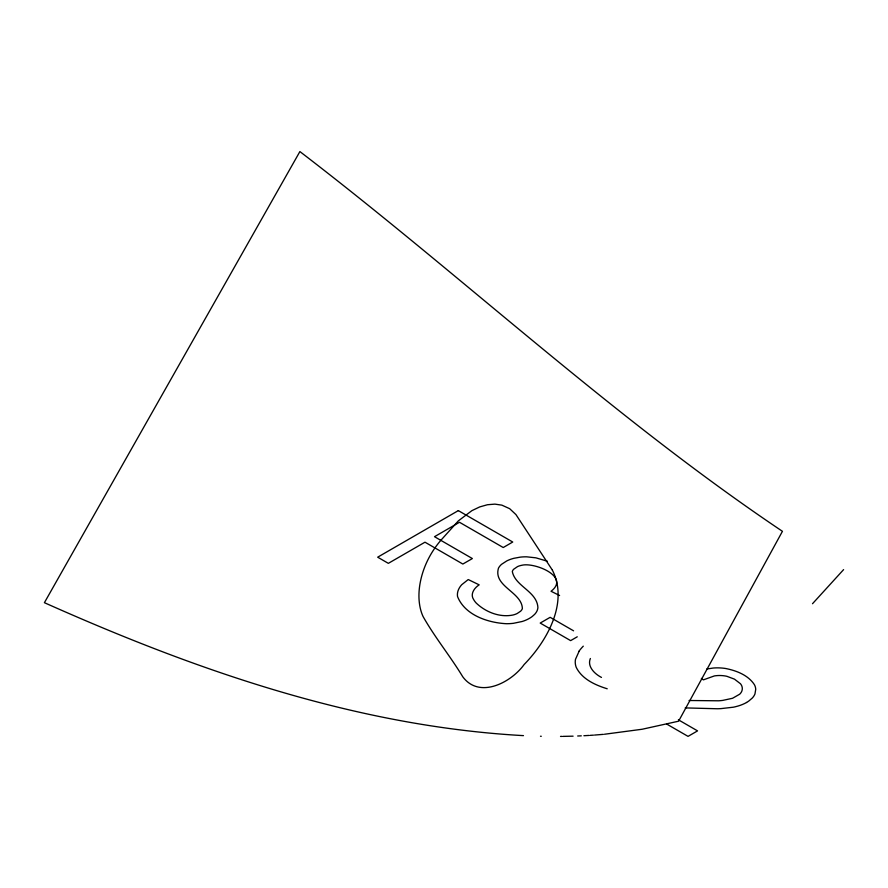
<?xml version="1.0" encoding="UTF-8"?>
<svg xmlns="http://www.w3.org/2000/svg" width="888" height="888" viewBox="0 0 888 888"><rect width="100%" height="100%" fill="white"/><g stroke="black" fill="none" stroke-linecap="round" stroke-linejoin="round"><path stroke-width="1.33" d="M590.365 658.496L589.865 660.006A29.77 17.194 0 0 0 590.431 666.677A37.529 21.667 0 0 0 599.411 676.256A41.669 24.054 0 0 0 601.465 677.411M579.131 651.193L575.491 659.34A43.656 25.208 0 0 0 576.179 667.254C581.94 679.076 595.249 685.092 607.214 688.777M843.6 569.619L812.509 603.718M441.125 540.004C430.07 552.702 422.399 568.464 419.78 585.125C418.659 592.418 418.57 599.922 420.057 607.181C420.712 610.367 421.689 613.508 423.043 616.472C434.854 637.418 450.305 656.21 462.759 676.778C479.409 699.289 511.188 682.528 524.142 664.513C547.163 640.936 568.775 602.564 552.38 570.129M441.192 539.926L458.297 520.923L471.872 510.667L479.698 506.926L487.457 504.728L494.916 504.129L501.853 505.139L509.656 508.68L515.961 514.607L552.336 570.052M577.267 636.796L570.629 640.625L540.204 623.065L550.16 617.315L573.57 630.824M706.781 669.019L713.108 668.054A29.171 16.85 0 0 1 719.491 667.898A30.78 17.771 0 0 1 725.796 668.531C736.541 670.662 748.196 675.169 754.412 684.681A30.436 17.571 0 0 1 755.721 689.354L754.966 693.917A28.716 16.583 0 0 1 752.28 698.057L748.75 701.076A35.753 20.646 0 0 1 746.53 702.475M604.451 734.254L642.168 729.248L678.587 721.2L782.439 531.313C612.276 417.038 462.348 276.024 299.889 151.571L44.4 602.686C196.048 670.307 356.399 726.362 523.465 735.63M603.329 734.354L594.538 735.064M593.462 735.142L590.243 735.353M589.177 735.419L583.904 735.719M581.296 735.841L577.677 735.997M573.093 736.163L562.837 736.385M561.904 736.396L560.517 736.407M540.492 736.252L541.28 736.274M685.214 707.903L717.349 708.757A77.678 44.844 0 0 0 721 708.613L733.322 707.203A35.309 20.38 0 0 0 735.852 706.626A34.521 19.925 0 0 0 746.553 702.497M689.066 700.499L718.625 700.799A47.475 27.417 0 0 0 722.688 700.41L732.545 698.279L739.66 694.216A18.137 10.478 0 0 0 742.002 690.609L742.235 689.476A21.401 12.354 0 0 0 742.29 688.311A19.669 11.355 0 0 0 740.481 683.76L734.465 679.142L726.861 676.301A19.725 11.389 0 0 0 719.624 675.513A19.236 11.111 0 0 0 714.352 675.935L703.396 679.864L701.365 678.421M547.363 561.227L535.93 557.842L526.762 556.832A27.672 15.984 0 0 0 520.091 557.165L513.886 558.308A28.361 16.373 0 0 0 506.782 560.916L501.587 564.302A25.386 14.663 0 0 0 498.479 568.154C492.973 586.402 522 592.063 522.366 608.613A14.375 8.303 0 0 1 520.546 611.255L517.182 613.508A15.929 9.202 0 0 1 512.798 615.051C499.667 617.66 485.692 612.11 476.212 603.052A38.062 21.978 0 0 1 473.715 599.689C469.819 594.183 474.359 587.834 479.187 584.848L468.231 579.542L461.782 584.67A37.285 21.523 0 0 0 458.807 588.955A37.862 21.856 0 0 0 457.72 592.007A35.276 20.369 0 0 0 457.564 596.603C464.879 615.106 487.845 622.765 506.36 623.709A31.657 18.271 0 0 0 513.486 623.298L522.133 621.5A30.07 17.36 0 0 0 527.65 619.313A32.823 18.948 0 0 0 532.245 616.483L534.587 614.407A27.04 15.607 0 0 0 536.94 611.055A26.673 15.396 0 0 0 537.895 607.392C536.885 591.319 515.14 586.313 512.321 571.561A12.421 7.171 0 0 1 513.608 569.297L517.515 566.611A13.864 8.003 0 0 1 521.966 565.245C534.254 562.126 570.584 576.479 551.037 591.264L559.595 595.515M678.377 719.802L697.557 730.88L688.045 736.374L666.721 724.064M579.032 651.17A78.277 45.199 0 0 1 583.294 646.164M458.33 510.611L377.678 557.187L388.345 563.347L424.986 542.191L462.848 564.047L472.361 558.552L434.51 536.696L459.485 522.266L503.23 547.53L512.742 542.024L458.33 510.611"/></g></svg>
